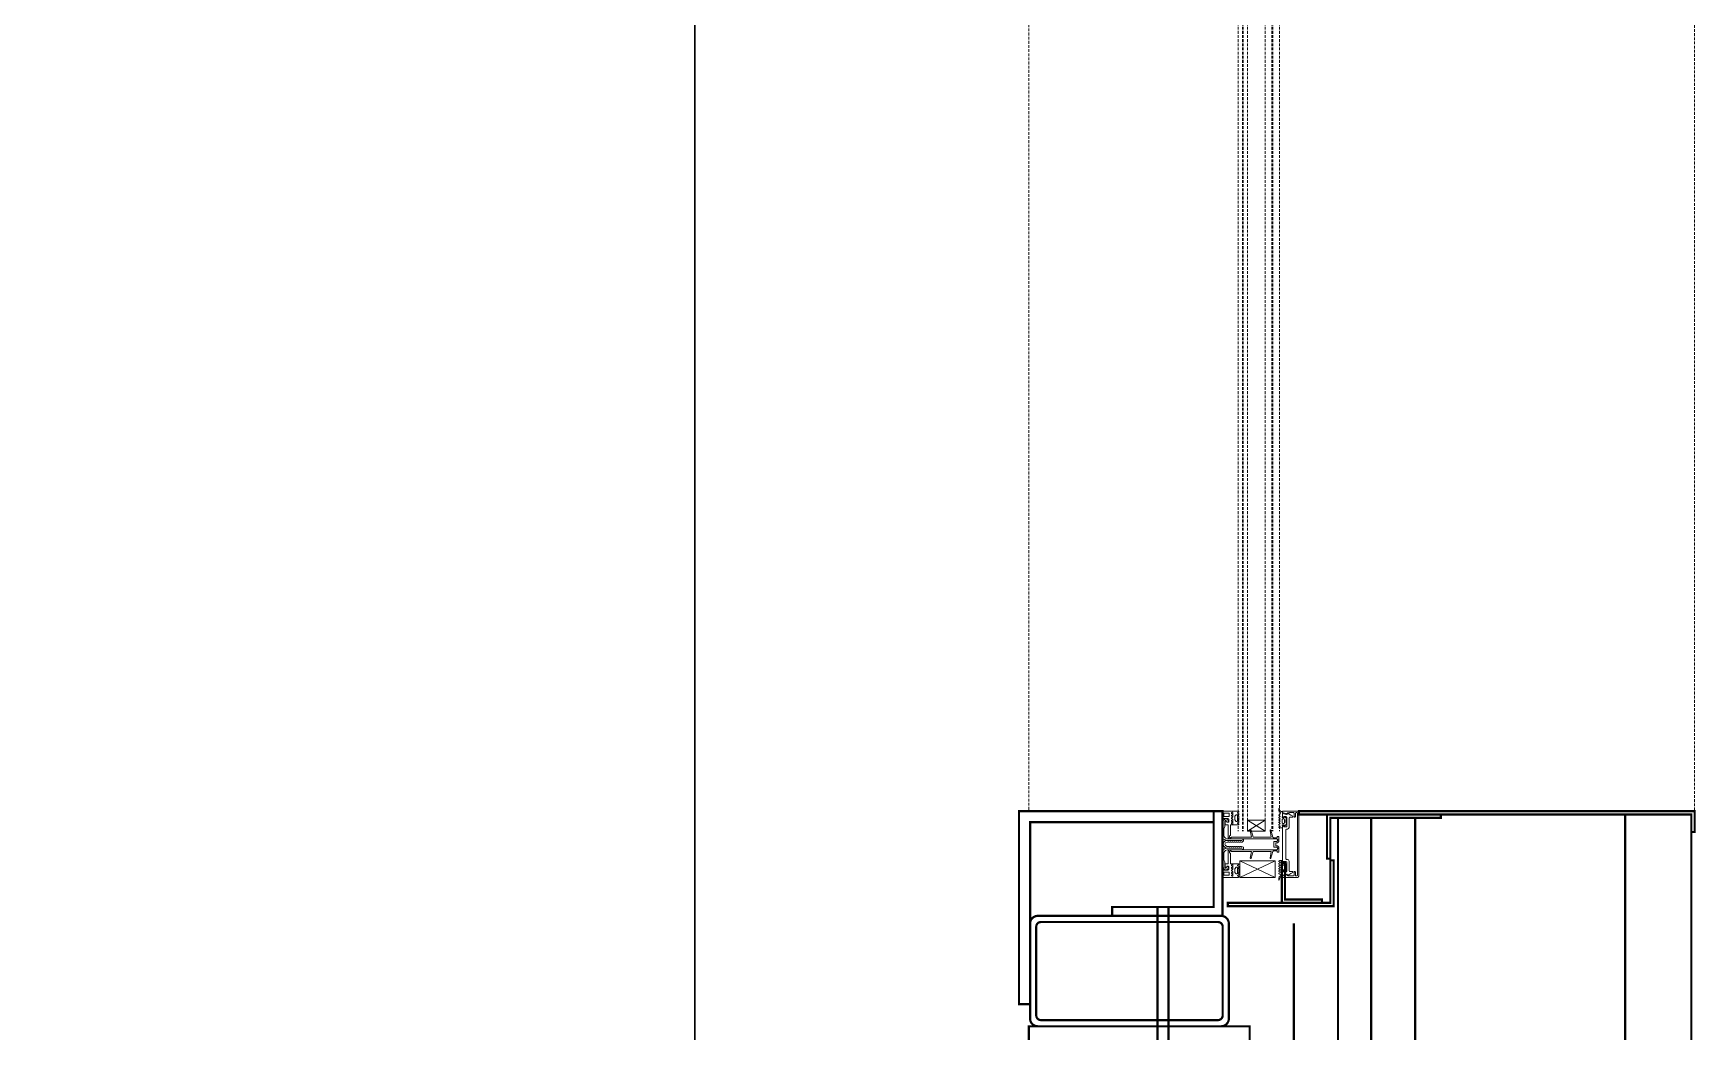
# Model space of a CAD drawing. Extents: x -1457 to 23780, y -2071 to 4205.
# Drawn here: x 10617.4 to 10767.9, y 887.3 to 977.7 of the extents above; entities that cross this region are included whole.
import ezdxf

# ---------------------------------------------------------------- set-up
doc = ezdxf.new("R2010")
doc.units = 0
doc.header["$MEASUREMENT"] = 0
doc.linetypes.add('HIDDEN', pattern=[0.375, 0.25, -0.125])
doc.layers.get('0').update_dxf_attribs({"color": 9, "lineweight": 9})
doc.layers.add('E-KABLO', color=7, linetype='Continuous', lineweight=30)
doc.layers.add('M-TEFRIS2-015', color=129, linetype='Continuous', lineweight=9)

# ---------------------------------------------------------------- blocks, each defined once
blk = doc.blocks.new('p-profil_bitis')
for p, q in [((-1.5, 2.16), (-3, 5.37)), ((-3, 2.16), (-1.5, 5.37)), ((1.2, 3.05), (2.2, 4.65)), ((2.2, 3.05), (1.2, 4.65))]:
    blk.add_line(p, q)
for points in [[(-2.9, 6.02), (-2.89, 6.01), (-2.88, 6), (-2.88, 6), (-2.87, 6), (-2.48, 6), (-2.47, 6), (-2.46, 6), (-2.46, 6.01), (-2.45, 6.02), (-2.43, 6.06), (-2.41, 6.08), (-2.4, 6.09), (-2.38, 6.09), (-2.37, 6.1), (-2.35, 6.09), (-2.33, 6.09), (-2.32, 6.08), (-2.3, 6.06), (-2.28, 6.01), (-2.27, 6.01), (-2.27, 6), (-2.26, 6), (-2.25, 6), (-1.76, 6), (-1.76, 5.49), (-1.76, 5.48), (-1.77, 5.47), (-1.77, 5.46), (-1.78, 5.46), (-1.79, 5.45), (-1.8, 5.45), (-1.81, 5.45), (-1.82, 5.46), (-1.83, 5.46), (-1.84, 5.47), (-1.89, 5.55), (-1.89, 5.56), (-1.9, 5.57), (-1.9, 5.57), (-1.91, 5.57), (-1.92, 5.57), (-1.93, 5.57), (-1.93, 5.56), (-1.94, 5.55), (-1.99, 5.46), (-1.99, 5.46), (-2, 5.46), (-2, 5.45), (-2.01, 5.45), (-2.02, 5.45), (-2.1, 5.45), (-2.11, 5.45), (-2.12, 5.45), (-2.12, 5.46), (-2.13, 5.46), (-2.13, 5.47), (-2.13, 5.47), (-2.14, 5.48), (-2.14, 5.5), (-2.23, 5.45), (-2.54, 5.45), (-2.62, 5.5), (-2.62, 5.48), (-2.63, 5.47), (-2.63, 5.46), (-2.63, 5.46), (-2.64, 5.45), (-2.65, 5.45), (-2.65, 5.45), (-2.74, 5.45), (-2.75, 5.45), (-2.76, 5.45), (-2.76, 5.46), (-2.77, 5.46), (-2.77, 5.46), (-2.82, 5.55), (-2.83, 5.56), (-2.83, 5.57), (-2.84, 5.57), (-2.85, 5.57), (-2.86, 5.57), (-2.86, 5.57), (-2.87, 5.56), (-2.87, 5.55), (-2.92, 5.47), (-2.93, 5.46), (-2.94, 5.46), (-2.95, 5.45), (-2.96, 5.45), (-2.97, 5.45), (-2.98, 5.46), (-2.99, 5.46), (-2.99, 5.47), (-3, 5.48), (-3, 5.49), (-3, 6.92), (-3, 6.93), (-3, 6.93), (-2.99, 6.94), (-2.99, 6.95), (-2.98, 6.95), (-2.97, 6.95), (-2.37, 6.95), (-2.36, 6.95), (-2.35, 6.95), (-2.35, 6.94), (-2.34, 6.93), (-2.34, 6.93), (-2.34, 6.92), (-2.34, 6.47), (-2.34, 6.44), (-2.32, 6.41), (-2.3, 6.38), (-2.28, 6.37), (-2.25, 6.35), (-2.22, 6.35), (-2.04, 6.35), (-2.03, 6.35), (-2.02, 6.35), (-2.01, 6.36), (-2, 6.37), (-1.99, 6.38), (-1.99, 6.39), (-1.99, 6.4), (-1.99, 6.54), (-2.05, 6.54), (-2.06, 6.54), (-2.08, 6.55), (-2.09, 6.55), (-2.09, 6.56), (-2.1, 6.58), (-2.1, 6.59), (-2.1, 6.6), (-2.1, 6.62), (-2.09, 6.63), (-2.08, 6.65), (-2.07, 6.66), (-2.05, 6.67), (-2.04, 6.68), (-2.02, 6.68), (-1.79, 6.68), (-1.78, 6.68), (-1.78, 6.68), (-1.77, 6.67), (-1.76, 6.66), (-1.76, 6.66), (-1.76, 6.65), (-1.76, 6.4), (-0.65, 6.4), (-0.62, 6.4), (-0.58, 6.39), (-0.56, 6.37), (-0.53, 6.35), (-0.51, 6.32), (-0.5, 6.28), (-0.5, 6.25), (-0.5, 2.04), (-0.5, 2.01), (-0.49, 1.99), (-0.47, 1.96), (-0.45, 1.94), (-0.42, 1.93), (-0.39, 1.92), (-0.36, 1.92), (-0.33, 1.93), (-0.31, 1.94), (-0.29, 1.96), (-0.27, 1.99), (-0.26, 2.01), (-0.25, 2.04), (-0.25, 2.25), (-0.25, 2.26), (-0.25, 2.26), (-0.25, 2.27), (-0.24, 2.28), (-0.23, 2.28), (-0.23, 2.28), (0.22, 2.28), (0.23, 2.28), (0.24, 2.28), (0.25, 2.27), (0.25, 2.26), (0.25, 2.26), (0.26, 2.25), (0.26, 2.04), (0.26, 2.01), (0.27, 1.99), (0.29, 1.96), (0.31, 1.94), (0.33, 1.93), (0.36, 1.92), (0.39, 1.92), (0.42, 1.93), (0.45, 1.94), (0.47, 1.96), (0.49, 1.99), (0.5, 2.01), (0.5, 2.04), (0.5, 6.25), (0.51, 6.29), (0.52, 6.33), (0.54, 6.36), (0.58, 6.38), (0.61, 6.4), (0.65, 6.4), (1.76, 6.4), (1.76, 6.65), (1.76, 6.66), (1.76, 6.66), (1.77, 6.67), (1.77, 6.67), (1.78, 6.68), (1.78, 6.68), (1.79, 6.68), (2.02, 6.68), (2.04, 6.68), (2.06, 6.67), (2.08, 6.66), (2.09, 6.64), (2.1, 6.62), (2.1, 6.6), (2.1, 6.59), (2.1, 6.58), (2.1, 6.57), (2.09, 6.56), (2.08, 6.55), (2.07, 6.54), (2.06, 6.54), (2.05, 6.54), (1.99, 6.54), (1.99, 6.4), (1.99, 6.39), (1.99, 6.38), (2, 6.37), (2.01, 6.36), (2.02, 6.35), (2.03, 6.35), (2.04, 6.35), (2.22, 6.35), (2.25, 6.35), (2.28, 6.37), (2.3, 6.38), (2.32, 6.41), (2.34, 6.44), (2.34, 6.47), (2.34, 6.92), (2.34, 6.93), (2.34, 6.93), (2.35, 6.94), (2.35, 6.95), (2.36, 6.95), (2.37, 6.95), (2.97, 6.95), (2.98, 6.95), (2.98, 6.95), (2.99, 6.94), (2.99, 6.94), (3, 6.93), (3, 6.93), (3, 6.92), (3, 5.49), (3, 5.48), (3, 5.47), (2.99, 5.46), (2.98, 5.46), (2.97, 5.45), (2.96, 5.45), (2.96, 5.45), (2.95, 5.45), (2.94, 5.46), (2.93, 5.46), (2.92, 5.47), (2.87, 5.55), (2.87, 5.56), (2.86, 5.57), (2.86, 5.57), (2.85, 5.57), (2.84, 5.57), (2.83, 5.57), (2.83, 5.56), (2.82, 5.55), (2.77, 5.46), (2.77, 5.46), (2.76, 5.46), (2.76, 5.45), (2.75, 5.45), (2.74, 5.45), (2.65, 5.45), (2.65, 5.45), (2.64, 5.45), (2.63, 5.46), (2.63, 5.46), (2.63, 5.47), (2.62, 5.48), (2.62, 5.5), (2.53, 5.45), (2.22, 5.45), (2.13, 5.5), (2.13, 5.48), (2.13, 5.47), (2.13, 5.47), (2.13, 5.46), (2.12, 5.46), (2.12, 5.45), (2.11, 5.45), (2.1, 5.45), (2.02, 5.45), (2.01, 5.45), (2, 5.45), (1.99, 5.46), (1.99, 5.46), (1.94, 5.55), (1.93, 5.56), (1.93, 5.57), (1.92, 5.57), (1.91, 5.57), (1.9, 5.57), (1.9, 5.57), (1.89, 5.56), (1.89, 5.55), (1.84, 5.47), (1.83, 5.46), (1.82, 5.46), (1.81, 5.45), (1.8, 5.45), (1.79, 5.45), (1.78, 5.46), (1.77, 5.46), (1.77, 5.47), (1.76, 5.48), (1.76, 5.49), (1.76, 6), (2.25, 6), (2.26, 6), (2.26, 6), (2.27, 6.01), (2.27, 6.01), (2.28, 6.01), (2.3, 6.06), (2.31, 6.07), (2.33, 6.09), (2.34, 6.09), (2.36, 6.1), (2.37, 6.1), (2.39, 6.09), (2.4, 6.09), (2.42, 6.07), (2.43, 6.06), (2.45, 6.02), (2.46, 6.01), (2.46, 6), (2.47, 6), (2.48, 6), (2.87, 6), (2.88, 6), (2.88, 6), (2.89, 6.01), (2.9, 6.02), (2.9, 6.02), (2.9, 6.03), (2.9, 6.04), (2.9, 6.05), (2.87, 6.1), (2.86, 6.11), (2.85, 6.11), (2.84, 6.12), (2.83, 6.12), (2.82, 6.12), (2.81, 6.12), (2.8, 6.11), (2.79, 6.11), (2.78, 6.1), (2.74, 6.02), (2.73, 6.01), (2.72, 6.01), (2.72, 6), (2.71, 6), (2.7, 6), (2.69, 6.01), (2.69, 6.01), (2.68, 6.02), (2.64, 6.1), (2.63, 6.11), (2.62, 6.11), (2.61, 6.12), (2.6, 6.12), (2.59, 6.12), (2.58, 6.12), (2.57, 6.11), (2.56, 6.11), (2.55, 6.1), (2.51, 6.02), (2.5, 6.01), (2.5, 6.01), (2.49, 6), (2.48, 6), (2.48, 6), (2.47, 6), (2.46, 6.01), (2.46, 6.01), (2.45, 6.02), (2.41, 6.1), (2.4, 6.11), (2.39, 6.11), (2.38, 6.12), (2.37, 6.12), (2.36, 6.12), (2.35, 6.12), (2.34, 6.11), (2.33, 6.11), (2.32, 6.1), (2.28, 6.02), (2.27, 6.01), (2.26, 6.01), (2.26, 6), (2.25, 6), (2.24, 6), (2.24, 6.01), (2.23, 6.01), (2.22, 6.02), (2.18, 6.1), (2.17, 6.11), (2.16, 6.11), (2.15, 6.12), (2.14, 6.12), (2.13, 6.12), (2.12, 6.12), (2.11, 6.11), (2.1, 6.11), (2.09, 6.1), (2.05, 6.02), (2.04, 6.01), (2.03, 6.01), (2.03, 6), (2.02, 6), (2.01, 6), (2.01, 6.01), (2, 6.01), (1.99, 6.02), (1.95, 6.1), (1.94, 6.11), (1.93, 6.11), (1.92, 6.12), (1.91, 6.12), (1.9, 6.12), (1.89, 6.12), (1.88, 6.11), (1.87, 6.11), (1.86, 6.1), (1.82, 6.02), (1.81, 6.01), (1.81, 6.01), (1.8, 6), (1.79, 6), (1.78, 6), (1.77, 6.01), (1.77, 6.01), (1.76, 6.02), (1.76, 6.02), (1.76, 6.03), (1.76, 6.17), (1.76, 6.18), (1.76, 6.19), (1.75, 6.19), (1.74, 6.2), (1.74, 6.2), (1.73, 6.2), (0.8, 6.2), (0.8, 6.23), (0.79, 6.25), (0.77, 6.27), (0.76, 6.28), (0.73, 6.3), (0.71, 6.3), (0.68, 6.3), (0.66, 6.29), (0.64, 6.28), (0.62, 6.26), (0.61, 6.24), (0.6, 6.22), (0.6, 6.2), (0.6, 6.17), (0.61, 6.15), (0.63, 6.13), (0.65, 6.12), (0.65, 4.3), (1.25, 4.41), (1.26, 4.41), (1.27, 4.4), (1.28, 4.4), (1.29, 4.39), (1.3, 4.38), (1.3, 4.38), (1.3, 4.37), (1.3, 4.36), (1.29, 4.35), (1.29, 4.34), (1.28, 4.33), (1.27, 4.33), (0.65, 4.15), (0.65, 2.51), (1.25, 2.62), (1.26, 2.62), (1.27, 2.61), (1.28, 2.61), (1.29, 2.6), (1.3, 2.59), (1.3, 2.59), (1.3, 2.58), (1.3, 2.57), (1.29, 2.56), (1.29, 2.55), (1.28, 2.54), (1.27, 2.54), (0.64, 2.36), (0.62, 2.35), (0.6, 2.33), (0.59, 2.32), (0.58, 2.3), (0.58, 2.28), (0.58, 1.97), (0.7, 1.97), (0.7, 1.83), (0.26, 1.83), (0.14, 1.95), (0.14, 2.05), (0.14, 2.06), (0.14, 2.06), (0.13, 2.07), (0.13, 2.07), (0.12, 2.08), (0.12, 2.08), (0.11, 2.08), (-0.11, 2.08), (-0.12, 2.08), (-0.12, 2.08), (-0.13, 2.07), (-0.13, 2.07), (-0.14, 2.06), (-0.14, 2.06), (-0.14, 2.05), (-0.14, 1.95), (-0.26, 1.83), (-0.7, 1.83), (-0.7, 1.97), (-0.58, 1.97), (-0.58, 2.28), (-0.58, 2.3), (-0.59, 2.32), (-0.6, 2.34), (-0.62, 2.35), (-0.64, 2.36), (-1.27, 2.54), (-1.28, 2.54), (-1.29, 2.55), (-1.29, 2.56), (-1.3, 2.57), (-1.3, 2.58), (-1.3, 2.59), (-1.3, 2.59), (-1.29, 2.6), (-1.28, 2.61), (-1.27, 2.61), (-1.26, 2.62), (-1.25, 2.62), (-0.65, 2.51), (-0.65, 4.15), (-1.27, 4.33), (-1.28, 4.33), (-1.29, 4.34), (-1.29, 4.35), (-1.3, 4.36), (-1.3, 4.37), (-1.3, 4.38), (-1.3, 4.38), (-1.29, 4.39), (-1.28, 4.4), (-1.27, 4.4), (-1.26, 4.41), (-1.25, 4.41), (-0.65, 4.3), (-0.65, 6.12), (-0.63, 6.13), (-0.61, 6.15), (-0.6, 6.17), (-0.6, 6.2), (-0.6, 6.22), (-0.61, 6.24), (-0.62, 6.26), (-0.64, 6.28), (-0.66, 6.29), (-0.68, 6.3), (-0.71, 6.3), (-0.73, 6.3), (-0.76, 6.28), (-0.77, 6.27), (-0.79, 6.25), (-0.8, 6.23), (-0.8, 6.2), (-1.73, 6.2), (-1.74, 6.2), (-1.74, 6.2), (-1.75, 6.19), (-1.76, 6.19), (-1.76, 6.18), (-1.76, 6.17), (-1.76, 6.03), (-1.76, 6.02), (-1.76, 6.02), (-1.77, 6.01), (-1.78, 6.01), (-1.78, 6), (-1.79, 6), (-1.8, 6), (-1.81, 6.01), (-1.81, 6.01), (-1.82, 6.02), (-1.86, 6.1), (-1.87, 6.11), (-1.88, 6.11), (-1.89, 6.12), (-1.9, 6.12), (-1.91, 6.12), (-1.92, 6.12), (-1.93, 6.11), (-1.94, 6.11), (-1.95, 6.1), (-1.99, 6.02), (-2, 6.01), (-2.01, 6.01), (-2.01, 6), (-2.02, 6), (-2.03, 6), (-2.03, 6.01), (-2.04, 6.01), (-2.05, 6.02), (-2.09, 6.1), (-2.1, 6.11), (-2.11, 6.11), (-2.12, 6.12), (-2.13, 6.12), (-2.14, 6.12), (-2.15, 6.12), (-2.16, 6.11), (-2.17, 6.11), (-2.18, 6.1), (-2.22, 6.02), (-2.23, 6.01), (-2.24, 6.01), (-2.24, 6), (-2.25, 6), (-2.26, 6), (-2.26, 6.01), (-2.27, 6.01), (-2.28, 6.02), (-2.32, 6.1), (-2.33, 6.11), (-2.34, 6.11), (-2.35, 6.12), (-2.36, 6.12), (-2.37, 6.12), (-2.38, 6.12), (-2.39, 6.11), (-2.4, 6.11), (-2.41, 6.1), (-2.45, 6.02), (-2.46, 6.01), (-2.46, 6.01), (-2.47, 6), (-2.48, 6), (-2.48, 6), (-2.49, 6), (-2.5, 6.01), (-2.5, 6.01), (-2.51, 6.02), (-2.55, 6.1), (-2.56, 6.11), (-2.57, 6.11), (-2.58, 6.12), (-2.59, 6.12), (-2.6, 6.12), (-2.61, 6.12), (-2.62, 6.11), (-2.63, 6.11), (-2.64, 6.1), (-2.68, 6.02), (-2.69, 6.01), (-2.69, 6.01), (-2.7, 6), (-2.71, 6), (-2.72, 6), (-2.73, 6.01), (-2.73, 6.01), (-2.74, 6.02), (-2.78, 6.1), (-2.79, 6.11), (-2.8, 6.11), (-2.81, 6.12), (-2.82, 6.12), (-2.83, 6.12), (-2.84, 6.12), (-2.85, 6.11), (-2.86, 6.11), (-2.87, 6.1), (-2.9, 6.05), (-2.9, 6.04), (-2.9, 6.03)], [(-2.81, 6.34), (-2.81, 6.33), (-2.8, 6.33), (-2.8, 6.32), (-2.79, 6.32), (-2.78, 6.32), (-2.56, 6.32), (-2.55, 6.32), (-2.55, 6.32), (-2.54, 6.33), (-2.54, 6.33), (-2.53, 6.34), (-2.53, 6.34), (-2.53, 6.35), (-2.53, 6.77), (-2.53, 6.78), (-2.53, 6.78), (-2.54, 6.79), (-2.54, 6.79), (-2.55, 6.8), (-2.55, 6.8), (-2.56, 6.8), (-2.78, 6.8), (-2.79, 6.8), (-2.79, 6.8), (-2.8, 6.79), (-2.8, 6.79), (-2.81, 6.78), (-2.81, 6.77)], [(2.53, 6.35), (2.53, 6.34), (2.54, 6.33), (2.54, 6.33), (2.55, 6.32), (2.55, 6.32), (2.56, 6.32), (2.78, 6.32), (2.79, 6.32), (2.79, 6.32), (2.8, 6.33), (2.81, 6.33), (2.81, 6.34), (2.81, 6.35), (2.81, 6.77), (2.81, 6.78), (2.81, 6.78), (2.8, 6.79), (2.8, 6.79), (2.79, 6.8), (2.79, 6.8), (2.78, 6.8), (2.56, 6.8), (2.55, 6.8), (2.55, 6.8), (2.54, 6.79), (2.54, 6.79), (2.53, 6.78), (2.53, 6.77)], [(-3, 5.37), (-1.5, 5.37), (-1.5, 2.16), (-3, 2.16)], [(-2.68, 5.61), (-2.67, 5.59), (-2.67, 5.58), (-2.65, 5.58), (-2.64, 5.57), (-2.63, 5.57), (-2.62, 5.57), (-2.62, 5.53), (-2.58, 5.57), (-2.17, 5.57), (-2.14, 5.53), (-2.14, 5.57), (-2.13, 5.57), (-2.12, 5.57), (-2.11, 5.57), (-2.1, 5.58), (-2.09, 5.59), (-2.08, 5.6), (-2.08, 5.61), (-2.08, 5.62), (-2.08, 5.68), (-2.21, 5.81), (-2.55, 5.81), (-2.68, 5.68), (-2.68, 5.62)], [(1.2, 3.05), (1.2, 4.65), (2.2, 4.65), (2.2, 3.05)], [(2.13, 5.57), (2.13, 5.53), (2.17, 5.57), (2.58, 5.57), (2.62, 5.53), (2.62, 5.57), (2.63, 5.57), (2.64, 5.57), (2.65, 5.57), (2.66, 5.58), (2.67, 5.59), (2.68, 5.6), (2.68, 5.61), (2.68, 5.62), (2.68, 5.68), (2.55, 5.81), (2.21, 5.81), (2.08, 5.68), (2.08, 5.62), (2.08, 5.61), (2.08, 5.6), (2.09, 5.59), (2.1, 5.58), (2.11, 5.57), (2.12, 5.57)], [(2.85, 0.85), (2.85, 1), (2.77, 1.14), (2.89, 1.5), (3, 1.5), (3, 0.1), (2.9, 0), (-2.9, 0), (-3, 0.1), (-3, 1.5), (-2.89, 1.5), (-2.77, 1.14), (-2.85, 0.99), (-2.85, 0.85), (-2.87, 0.85), (-2.87, 0.5), (-2.82, 0.45), (-2.47, 0.45), (-2.47, 0.37), (-2.52, 0.32), (-2.82, 0.32), (-2.87, 0.27), (-2.87, 0.18), (-2.82, 0.13), (2.82, 0.13), (2.87, 0.18), (2.87, 0.27), (2.82, 0.32), (2.52, 0.32), (2.47, 0.37), (2.47, 0.45), (2.82, 0.45), (2.87, 0.5), (2.87, 0.85)], [(-2.8, 0.99), (-2.69, 0.82), (-2.63, 0.73), (-2.54, 0.57), (-2.5, 0.55), (-2.47, 0.56), (-2.45, 0.6), (-2.45, 0.85), (-2.4, 0.9), (-1.53, 0.9), (-1.42, 0.94), (-1.38, 1.05), (-1.38, 1.13), (-1.33, 1.18), (-0.02, 1.18), (-0.01, 1.2), (0.01, 1.2), (0.03, 1.18), (1.33, 1.18), (1.38, 1.13), (1.38, 1.05), (1.42, 0.94), (1.53, 0.9), (2.4, 0.9), (2.45, 0.85), (2.45, 0.6), (2.47, 0.56), (2.5, 0.55), (2.54, 0.57), (2.63, 0.73), (2.8, 0.99), (2.78, 1.04), (2.71, 1.07), (2.7, 1.11), (2.7, 1.13), (2.8, 1.5), (2.48, 1.5), (2.4, 1.42), (2.4, 1.36), (2.52, 1.36), (2.52, 1.2), (2.42, 1.1), (1.58, 1.1), (1.58, 1.36), (1.7, 1.36), (1.7, 1.42), (1.62, 1.5), (-1.62, 1.5), (-1.7, 1.42), (-1.7, 1.36), (-1.58, 1.36), (-1.58, 1.1), (-2.42, 1.1), (-2.52, 1.2), (-2.52, 1.36), (-2.4, 1.36), (-2.4, 1.42), (-2.48, 1.5), (-2.8, 1.5), (-2.7, 1.13), (-2.7, 1.11), (-2.71, 1.07), (-2.78, 1.03)]]:
    blk.add_lwpolyline(points, close=True)
for points in [[(0.35, 6.5), (0.3, 6.68), (0.2, 6.79), (0.02, 6.85), (-0.16, 6.81), (-0.3, 6.68), (-0.35, 6.5), (-0.35, 6.55), (-0.36, 6.6), (-0.37, 6.65), (-0.39, 6.69), (-0.42, 6.74), (-0.45, 6.78), (-0.48, 6.82), (-0.52, 6.85), (-0.56, 6.88), (-0.6, 6.9), (-0.65, 6.92), (-0.7, 6.94), (-0.75, 6.95), (-0.8, 6.95), (-1.4, 6.95), (-1.54, 6.89), (-1.6, 6.85), (-2.1, 6.85), (-2.25, 6.78), (-2.3, 6.65), (-2.3, 6.6), (-2.25, 6.47), (-2.14, 6.4), (-2.04, 6.39), (-2.01, 6.53), (-2.11, 6.55), (-2.15, 6.6), (-2.15, 6.65), (-2.1, 6.7), (-1.6, 6.7), (-1.46, 6.76), (-1.4, 6.8), (-0.8, 6.8), (-0.64, 6.75), (-0.55, 6.66), (-0.5, 6.5), (-0.5, 5.15), (-0.4, 5.01), (-0.27, 5.02), (-0.2, 5.17), (-0.25, 5.2), (-0.2, 5.23), (-0.2, 5.35), (-0.25, 5.38), (-0.2, 5.41), (-0.2, 5.53), (-0.25, 5.56), (-0.2, 5.59), (-0.2, 5.71), (-0.25, 5.74), (-0.2, 5.77), (-0.2, 5.89), (-0.25, 5.92), (-0.2, 5.95), (-0.2, 6.07), (-0.25, 6.1), (-0.2, 6.13), (-0.2, 6.25), (-0.25, 6.28), (-0.2, 6.31), (-0.2, 6.5), (-0.12, 6.66), (0.02, 6.7), (0.12, 6.66), (0.2, 6.5), (0.2, 6.4), (0.25, 6.37), (0.2, 6.34), (0.2, 6.22), (0.25, 6.19), (0.2, 6.16), (0.2, 6.04), (0.25, 6.01), (0.2, 5.98), (0.2, 5.86), (0.25, 5.83), (0.2, 5.8), (0.2, 5.68), (0.25, 5.65), (0.2, 5.62), (0.2, 5.5), (0.25, 5.47), (0.2, 5.44), (0.2, 5.32), (0.25, 5.29), (0.2, 5.26), (0.2, 5.15), (0.3, 5.01), (0.4, 5.01), (0.5, 5.15), (0.5, 6.5), (0.55, 6.66), (0.64, 6.75), (0.8, 6.8), (1.4, 6.8), (1.46, 6.76), (1.6, 6.7), (2.1, 6.7), (2.15, 6.65), (2.15, 6.6), (2.11, 6.55), (2.01, 6.53), (2.04, 6.39), (2.13, 6.4), (2.25, 6.47), (2.3, 6.6), (2.3, 6.65), (2.23, 6.8), (2.1, 6.85), (1.6, 6.85), (1.54, 6.89), (1.4, 6.95), (0.8, 6.95), (0.75, 6.95), (0.7, 6.94), (0.65, 6.92), (0.61, 6.9), (0.56, 6.88), (0.52, 6.85), (0.48, 6.82), (0.45, 6.78), (0.42, 6.74), (0.4, 6.69), (0.38, 6.65), (0.36, 6.6), (0.35, 6.55), (0.35, 6.5), (0.35, 5.15)], [(-0.35, 6.5), (-0.35, 5.15)]]:
    blk.add_lwpolyline(points)
for points in [[(-1.77, 1.34, -10), (-1.77, 1.49, -10), (-1.76, 1.51, -10), (-1.73, 1.52, -10), (-1.64, 1.5, -10), (-1.48, 1.5, -10), (-1.48, 1.74, -10), (-1.52, 1.81, -10), (-1.54, 1.83, -10), (-1.57, 1.81, -10), (-1.62, 1.73, -10), (-1.65, 1.71, -10), (-1.69, 1.73, -10), (-1.74, 1.81, -10), (-1.77, 1.83, -10), (-1.79, 1.81, -10), (-1.84, 1.73, -10), (-1.88, 1.71, -10), (-1.91, 1.73, -10), (-1.96, 1.81, -10), (-1.99, 1.83, -10), (-2.01, 1.81, -10), (-2.06, 1.73, -10), (-2.09, 1.71, -10), (-2.13, 1.73, -10), (-2.18, 1.81, -10), (-2.2, 1.83, -10), (-2.23, 1.81, -10), (-2.28, 1.73, -10), (-2.31, 1.71, -10), (-2.35, 1.73, -10), (-2.4, 1.81, -10), (-2.42, 1.83, -10), (-2.45, 1.81, -10), (-2.5, 1.73, -10), (-2.53, 1.71, -10), (-2.57, 1.73, -10), (-2.62, 1.81, -10), (-2.64, 1.83, -10), (-2.67, 1.81, -10), (-2.74, 1.69, -10), (-2.86, 1.65, -10), (-2.95, 1.78, -10), (-3.09, 1.83, -10), (-3.21, 1.83, -10), (-3.23, 1.82, -10), (-3.24, 1.79, -10), (-3.23, 1.78, -10), (-3.14, 1.76, -10), (-3.02, 1.69, -10), (-2.98, 1.62, -10), (-2.98, 1.5, -10), (-2.55, 1.5, -10), (-2.46, 1.52, -10), (-2.45, 1.52, -10), (-2.44, 1.52, -10), (-2.43, 1.49, -10), (-2.43, 1.34, -10), (-2.54, 1.34, -10), (-2.54, 1.31, -10), (-2.38, 1.16, -10), (-2.34, 1.14, -10), (-2.22, 1.2, -10), (-1.97, 1.2, -10), (-1.86, 1.14, -10), (-1.8, 1.16, -10), (-1.66, 1.31, -10), (-1.66, 1.34, -10), (-1.77, 1.34, -10)], [(-1.89, 1.35, -10), (-1.93, 1.31, -10), (-2.26, 1.31, -10), (-2.31, 1.35, -10), (-2.31, 1.47, -10), (-2.26, 1.51, -10), (-1.93, 1.51, -10), (-1.89, 1.47, -10), (-1.89, 1.46, -10), (-1.89, 1.35, -10)], [(1.76, 1.34, -10), (1.76, 1.49, -10), (1.76, 1.51, -10), (1.73, 1.52, -10), (1.64, 1.5, -10), (1.48, 1.5, -10), (1.48, 1.74, -10), (1.52, 1.81, -10), (1.54, 1.83, -10), (1.57, 1.81, -10), (1.62, 1.73, -10), (1.65, 1.71, -10), (1.69, 1.73, -10), (1.74, 1.81, -10), (1.76, 1.83, -10), (1.79, 1.81, -10), (1.84, 1.73, -10), (1.88, 1.71, -10), (1.91, 1.73, -10), (1.96, 1.81, -10), (1.99, 1.83, -10), (2.01, 1.81, -10), (2.06, 1.73, -10), (2.09, 1.71, -10), (2.13, 1.73, -10), (2.18, 1.81, -10), (2.2, 1.83, -10), (2.23, 1.81, -10), (2.28, 1.73, -10), (2.31, 1.71, -10), (2.35, 1.73, -10), (2.4, 1.81, -10), (2.42, 1.83, -10), (2.45, 1.81, -10), (2.5, 1.73, -10), (2.53, 1.71, -10), (2.57, 1.73, -10), (2.62, 1.81, -10), (2.64, 1.83, -10), (2.67, 1.81, -10), (2.74, 1.69, -10), (2.86, 1.65, -10), (2.95, 1.78, -10), (3.09, 1.83, -10), (3.21, 1.83, -10), (3.23, 1.82, -10), (3.24, 1.79, -10), (3.23, 1.78, -10), (3.14, 1.76, -10), (3.02, 1.69, -10), (2.98, 1.62, -10), (2.98, 1.5, -10), (2.55, 1.5, -10), (2.46, 1.52, -10), (2.45, 1.52, -10), (2.44, 1.52, -10), (2.42, 1.49, -10), (2.42, 1.34, -10), (2.53, 1.34, -10), (2.53, 1.31, -10), (2.38, 1.16, -10), (2.34, 1.14, -10), (2.22, 1.2, -10), (1.97, 1.2, -10), (1.86, 1.14, -10), (1.8, 1.16, -10), (1.65, 1.31, -10), (1.65, 1.34, -10), (1.76, 1.34, -10)], [(1.88, 1.35, -10), (1.93, 1.31, -10), (2.26, 1.31, -10), (2.3, 1.35, -10), (2.3, 1.47, -10), (2.26, 1.51, -10), (1.93, 1.51, -10), (1.89, 1.47, -10), (1.88, 1.46, -10), (1.88, 1.35, -10)]]:
    blk.add_polyline3d(points)

msp = doc.modelspace()

# ---------------------------------------------------------------- linework, layer by layer
at = {"layer": 'E-KABLO', "color": 6}
msp.add_line((10677.25, 1214.55), (10677.25, 457.09), dxfattribs=at)
at = {"layer": 'M-TEFRIS2-015', "linetype": 'HIDDEN', "lineweight": 0}
for p, q in [((10767.79, 1989.45), (10767.8, 907.25)), ((10707.5, 1184.38), (10707.5, 907.25)), ((10726.45, 1082.53), (10726.45, 905.45)), ((10726.85, 1082.53), (10726.85, 905.45)), ((10726.92, 1082.53), (10726.92, 905.45)), ((10727.32, 1082.53), (10727.32, 905.45)), ((10728.92, 1082.53), (10728.92, 905.45)), ((10729.52, 1082.53), (10729.52, 905.45)), ((10729.6, 1082.53), (10729.6, 905.45)), ((10730.2, 1082.53), (10730.2, 905.45))]:
    msp.add_line(p, q, dxfattribs=at)
at = {"layer": 'M-TEFRIS2-015', "linetype": 'HIDDEN', "lineweight": 0, "const_width": 0.2}
for points in [[(10767.5, 906.95), (10767.5, 906.95), (10767.5, 285), (9765.58, 285)], [(10761.5, 906.95), (10761.5, 291), (9765.58, 291)], [(10735.5, 906.65), (10735.5, 317), (9765.58, 317)], [(10738.5, 906.65), (10738.5, 314), (9765.58, 314)], [(10742.5, 906.65), (10742.5, 906.65), (10742.5, 310), (9765.88, 310)], [(10719.15, 898.57), (10719.15, 885.75), (10719.28, 885.57), (10720.02, 885.57), (10720.15, 885.75), (10720.15, 898.57)], [(9773.88, 320.98), (10731.53, 321.02), (10731.5, 897.1), (10731.5, 897.1)]]:
    msp.add_lwpolyline(points, dxfattribs=at)
for points in [[(10707.62, 889.77), (10707.62, 906.25), (10724.25, 906.25), (10724.25, 907.25), (10706.62, 907.25), (10706.62, 889.77)], [(10715.05, 897.77), (10725.05, 897.77), (10725.05, 907.25), (10724.25, 907.25), (10724.25, 898.57), (10724.25, 898.57), (10715.05, 898.57)], [(10767.8, 905.36), (10767.8, 907.25), (10731.97, 907.25), (10731.97, 906.95), (10767.5, 906.95), (10767.5, 905.36)], [(10734.51, 906.95), (10734.51, 902.95), (10734.81, 902.95), (10734.81, 906.65), (10744.81, 906.65), (10744.81, 906.95), (10734.51, 906.95)], [(10735.11, 902.8), (10734.81, 902.8), (10734.81, 898.95), (10725.53, 898.95), (10725.53, 898.65), (10735.11, 898.65)], [(10730.41, 902.64), (10730.71, 902.64), (10730.71, 899.25), (10734.06, 899.25), (10734.06, 898.95), (10730.41, 898.95)], [(10707.5, 887.77), (10727.5, 887.77), (10727.5, 325), (9792.76, 325), (9792.76, 345), (10707.5, 345)]]:
    msp.add_lwpolyline(points, close=True, dxfattribs=at)
for points in [[(10725.62, 888.47), (10725.62, 897.07, 0.412203), (10724.92, 897.77), (10708.32, 897.77, 0.414214), (10707.62, 897.07), (10707.62, 888.47, 0.414214), (10708.32, 887.77), (10724.92, 887.77, 0.414214), (10725.62, 888.47), (10725.62, 897.07)], [(10725.06, 896.79), (10725.06, 888.75, -0.414214), (10724.64, 888.33), (10708.6, 888.33, -0.414214), (10708.18, 888.75), (10708.18, 896.79, -0.414214), (10708.6, 897.21), (10724.64, 897.21, -0.414214), (10725.06, 896.79, -1)]]:
    msp.add_lwpolyline(points, format="xyb", dxfattribs=at)
at = {"layer": 'M-TEFRIS2-015', "linetype": 'HIDDEN', "lineweight": 0}
for radius, end in [(1335.17, 158.16106), (1144.79, 155.56908)]:
    msp.add_arc((10707.5, -149.03), radius, 90, end, dxfattribs=at)

# ---------------------------------------------------------------- block references
at = {"layer": 'M-TEFRIS2-015', "linetype": 'HIDDEN', "lineweight": 0, "rotation": 90}
msp.add_blockref('p-profil_bitis', (10731.97, 904.25), dxfattribs=at)

doc.saveas('drawing.dxf')
